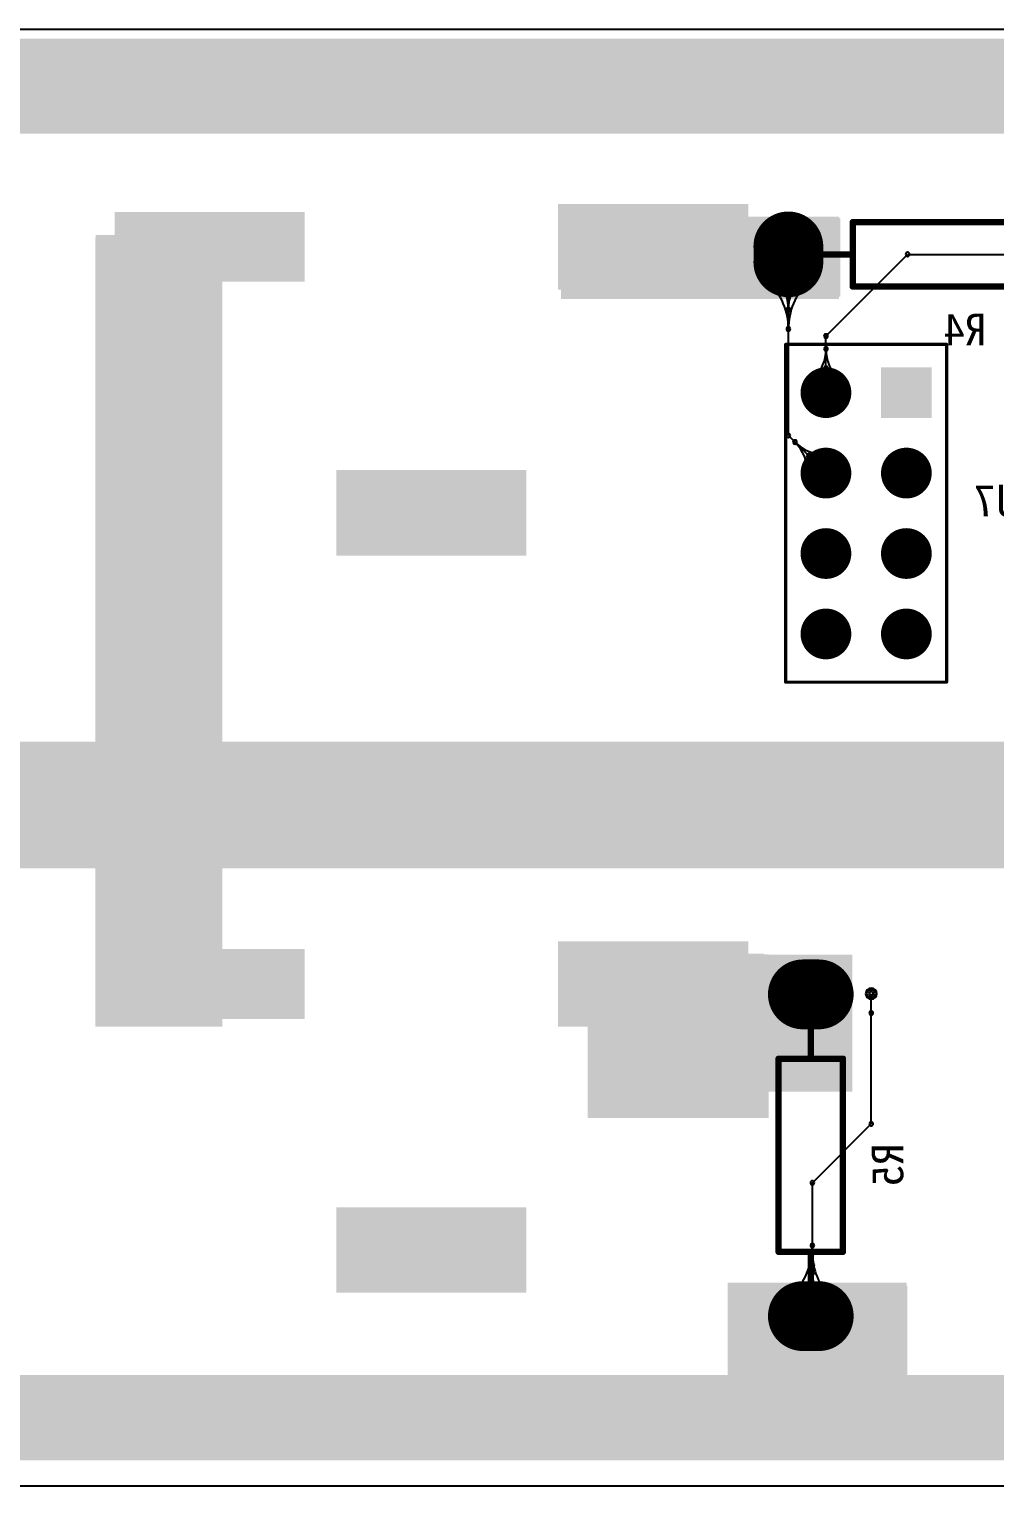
# Model space of a CAD drawing. Header units: inches. Extents: x 32166 to 66782, y 2386 to 7162.
# Drawn here: x 33509.8 to 33631.7, y 3216.8 to 3400.8 of the extents above; entities that cross this region are included whole.
import ezdxf

# ---------------------------------------------------------------- set-up
doc = ezdxf.new("R2010")
doc.units = ezdxf.units.IN
doc.header["$LTSCALE"] = 0.64311
doc.header["$MEASUREMENT"] = 0
for name, color, linetype in [('BOTTOMLAYER', 5, 'CONTINUOUS'), ('BOTTOMOVERLAY', 54, 'CONTINUOUS'), ('BOTTOMPASTE', 16, 'CONTINUOUS'), ('BOTTOMSOLDER', 6, 'CONTINUOUS'), ('KEEPOUTLAYER', 6, 'CONTINUOUS'), ('MULTILAYER', 9, 'CONTINUOUS')]:
    doc.layers.add(name, color=color, linetype=linetype)
doc.styles.get("Standard").update_dxf_attribs({"font": 'txt', "width": 0.8})

msp = doc.modelspace()

# ---------------------------------------------------------------- linework, layer by layer
at = {"layer": 'BOTTOMLAYER'}
for p, q in [((33605.66, 3349.52), (33605.66, 3372.4)), ((33610.4, 3362.08), (33620.71, 3372.4)), ((33620.71, 3372.4), (33643.38, 3372.4)), ((33610.4, 3354.93), (33610.4, 3362.08)), ((33605.66, 3349.52), (33610.4, 3344.77)), ((33616.12, 3276.57), (33616.12, 3279.01)), ((33616.12, 3262.57), (33616.12, 3276.57)), ((33608.69, 3255.13), (33616.12, 3262.57)), ((33608.69, 3241.21), (33608.69, 3255.13))]:
    msp.add_line(p, q, dxfattribs=at)
for points, const_width in [([(33605.66, 3371.4), (33605.66, 3373.4)], 8), ([(33607.49, 3278.93), (33609.49, 3278.93)], 8), ([(33607.49, 3238.29), (33609.49, 3238.29)], 8), ([(33609.29, 3241.21), (33608.09, 3241.21)], 2)]:
    msp.add_lwpolyline(points, dxfattribs=dict(at, const_width=const_width))
for points, const_width in [([(33607.66, 3373.4, 1), (33603.66, 3373.4, 1)], 4), ([(33607.66, 3371.4, 1), (33603.66, 3371.4, 1)], 4), ([(33611.8, 3354.93, 1), (33609, 3354.93, 1)], 2.8), ([(33611.8, 3344.77, 1), (33609, 3344.77, 1)], 2.8), ([(33621.96, 3344.77, 1), (33619.16, 3344.77, 1)], 2.8), ([(33611.8, 3334.61, 1), (33609, 3334.61, 1)], 2.8), ([(33621.96, 3334.61, 1), (33619.16, 3334.61, 1)], 2.8), ([(33611.8, 3324.45, 1), (33609, 3324.45, 1)], 2.8), ([(33621.96, 3324.45, 1), (33619.16, 3324.45, 1)], 2.8), ([(33607.49, 3276.93, 1), (33607.49, 3280.93, 1)], 4), ([(33609.49, 3276.93, 1), (33609.49, 3280.93, 1)], 4), ([(33607.49, 3236.29, 1), (33607.49, 3240.29, 1)], 4), ([(33609.49, 3236.29, 1), (33609.49, 3240.29, 1)], 4), ([(33608.09, 3240.71, 1), (33608.09, 3241.71, 1)], 1), ([(33609.29, 3240.71, 1), (33609.29, 3241.71, 1)], 1)]:
    msp.add_lwpolyline(points, format="xyb", close=True, dxfattribs=dict(at, const_width=const_width))
for centre, radius, start, end in [((33605.66, 3372.4), 0.254, 0, 180), ((33605.66, 3372.4), 0.254, 180, 0), ((33620.71, 3372.4), 0.254, 0, 180), ((33620.71, 3372.4), 0.254, 0, 180), ((33620.71, 3372.4), 0.254, 180, 0), ((33620.71, 3372.4), 0.254, 180, 0), ((33603.19, 3368.93), 0.254, 0, 180), ((33603.9, 3369.65), 0.254, 0, 180), ((33603.9, 3369.65), 0.254, 180, 0), ((33599.68, 3365.42), 5.98, 0.0001, 45.0001), ((33611.63, 3365.42), 5.98, 134.9999, 179.9999), ((33607.41, 3369.65), 0.254, 0, 180), ((33607.41, 3369.65), 0.254, 180, 0), ((33608.12, 3368.93), 0.254, 0, 180), ((33603.19, 3368.93), 0.254, 180, 0), ((33597.23, 3362.97), 8.43, 360, 45), ((33614.09, 3362.97), 8.43, 135, 180), ((33608.12, 3368.93), 0.254, 180, 0), ((33605.66, 3365.42), 0.254, 0, 180), ((33605.66, 3365.42), 0.254, 0, 180), ((33605.66, 3365.42), 0.254, 180, 0), ((33605.66, 3365.42), 0.254, 180, 0), ((33605.66, 3362.97), 0.254, 0, 180), ((33605.66, 3362.97), 0.254, 0, 180), ((33605.66, 3362.97), 0.254, 180, 0), ((33605.66, 3362.97), 0.254, 180, 0), ((33610.4, 3362.08), 0.254, 0, 180), ((33610.4, 3362.08), 0.254, 0, 180), ((33610.4, 3362.08), 0.254, 180, 0), ((33610.4, 3362.08), 0.254, 180, 0), ((33604.87, 3360.47), 5.53, 315, 0), ((33610.4, 3360.47), 0.254, 0, 180), ((33610.4, 3360.47), 0.254, 0, 180), ((33610.4, 3360.47), 0.254, 180, 0), ((33610.4, 3360.47), 0.254, 180, 0), ((33615.93, 3360.47), 5.53, 180, 225), ((33607.32, 3358.01), 3.08, 314.9998, 359.9998), ((33610.4, 3358.01), 0.254, 0, 180), ((33610.4, 3358.01), 0.254, 0, 180), ((33610.4, 3358.01), 0.254, 180, 0), ((33610.4, 3358.01), 0.254, 180, 0), ((33613.48, 3358.01), 3.08, 180.0002, 225.0002), ((33608.78, 3356.55), 0.254, 0, 180), ((33608.78, 3356.55), 0.254, 180, 0), ((33612.02, 3356.55), 0.254, 0, 180), ((33612.02, 3356.55), 0.254, 180, 0), ((33609.5, 3355.84), 0.254, 0, 180), ((33609.5, 3355.84), 0.254, 180, 0), ((33610.4, 3354.93), 0.254, 0, 180), ((33610.4, 3354.93), 0.254, 180, 0), ((33611.3, 3355.84), 0.254, 0, 180), ((33611.3, 3355.84), 0.254, 180, 0), ((33605.66, 3349.52), 0.254, 0, 180), ((33605.66, 3349.52), 0.254, 0, 180), ((33605.66, 3349.52), 0.254, 180, 0), ((33605.66, 3349.52), 0.254, 180, 0), ((33606.49, 3348.69), 0.254, 0, 180), ((33606.49, 3348.69), 0.254, 0, 180), ((33606.49, 3348.69), 0.254, 180, 0), ((33606.49, 3348.69), 0.254, 180, 0), ((33610.4, 3352.6), 5.53, 225, 270), ((33602.57, 3344.77), 5.53, 360, 45), ((33608.22, 3346.95), 0.254, 0, 180), ((33608.22, 3346.95), 0.254, 0, 180), ((33610.4, 3347.07), 0.254, 0, 180), ((33610.4, 3347.07), 0.254, 180, 0), ((33608.22, 3346.95), 0.254, 180, 0), ((33608.22, 3346.95), 0.254, 180, 0), ((33610.4, 3349.13), 3.08, 224.9998, 269.9998), ((33606.04, 3344.77), 3.08, 0.0002, 45.0002), ((33610.4, 3346.05), 0.254, 0, 180), ((33610.4, 3346.05), 0.254, 180, 0), ((33608.11, 3344.77), 0.254, 0, 180), ((33608.11, 3344.77), 0.254, 180, 0), ((33609.12, 3344.77), 0.254, 0, 180), ((33609.12, 3344.77), 0.254, 180, 0), ((33610.4, 3344.77), 0.254, 0, 180), ((33610.4, 3344.77), 0.254, 180, 0), ((33616.12, 3279.01), 0.5, 0, 180), ((33616.12, 3279.01), 0.5, 180, 0), ((33616.12, 3279.01), 0.254, 0, 180), ((33616.12, 3279.01), 0.254, 180, 0), ((33616.12, 3276.57), 0.254, 0, 180), ((33616.12, 3276.57), 0.254, 0, 180), ((33616.12, 3276.57), 0.254, 180, 0), ((33616.12, 3276.57), 0.254, 180, 0), ((33616.12, 3262.57), 0.254, 0, 180), ((33616.12, 3262.57), 0.254, 0, 180), ((33616.12, 3262.57), 0.254, 180, 0), ((33616.12, 3262.57), 0.254, 180, 0), ((33608.69, 3255.13), 0.254, 0, 180), ((33608.69, 3255.13), 0.254, 0, 180), ((33608.69, 3255.13), 0.254, 180, 0), ((33608.69, 3255.13), 0.254, 180, 0), ((33599.57, 3247.2), 9.11, 315, 0), ((33608.69, 3247.2), 0.254, 0, 180), ((33608.69, 3247.2), 0.254, 180, 0), ((33608.69, 3246.23), 0.254, 0, 180), ((33608.69, 3246.23), 0.254, 180, 0), ((33616.44, 3246.23), 7.75, 180, 225), ((33602.03, 3244.75), 6.66, 314.9999, 359.9999), ((33608.69, 3244.75), 0.254, 0, 180), ((33608.69, 3244.75), 0.254, 180, 0), ((33608.69, 3243.78), 0.254, 0, 180), ((33604.48, 3242.29), 4.21, 315, 0), ((33608.69, 3243.78), 0.254, 180, 0), ((33608.69, 3242.29), 0.254, 0, 180), ((33608.69, 3242.29), 0.254, 180, 0), ((33613.98, 3243.78), 5.29, 179.9999, 224.9999), ((33606.02, 3240.75), 0.254, 0, 180), ((33606.02, 3240.75), 0.254, 180, 0), ((33606.74, 3240.04), 0.254, 0, 180), ((33608.69, 3241.21), 0.254, 0, 180), ((33608.69, 3241.21), 0.254, 180, 0), ((33610.24, 3240.04), 0.254, 0, 180), ((33610.96, 3240.75), 0.254, 0, 180), ((33610.96, 3240.75), 0.254, 180, 0), ((33606.74, 3240.04), 0.254, 180, 0), ((33607.46, 3239.32), 0.254, 0, 180), ((33607.46, 3239.32), 0.254, 180, 0), ((33610.24, 3240.04), 0.254, 180, 0)]:
    msp.add_arc(centre, radius, start, end, dxfattribs=at)
for points in [[(33420.08, 3388.17), (33792.8, 3388.17), (33420.08, 3399.57), (33792.8, 3399.57)], [(33600.17, 3378.35), (33576.97, 3378.35), (33600.17, 3368.35), (33576.97, 3368.35)], [(33544.17, 3377.35), (33520.97, 3377.35), (33544.17, 3369.35), (33520.97, 3369.35)], [(33576.93, 3366.77), (33612.04, 3366.77), (33576.93, 3377.17), (33612.04, 3377.17)], [(33518.17, 3274.85), (33534.17, 3274.85), (33518.17, 3374.85), (33534.17, 3374.85)], [(33617.76, 3352.13), (33623.36, 3352.13), (33617.76, 3357.73), (33623.36, 3357.73)], [(33548.97, 3334.75), (33572.17, 3334.75), (33548.97, 3344.75), (33572.17, 3344.75)], [(33340.92, 3294.85), (33673.97, 3294.85), (33340.92, 3310.85), (33673.97, 3310.85)], [(33600.17, 3285.23), (33576.97, 3285.23), (33600.17, 3275.23), (33576.97, 3275.23)], [(33544.17, 3284.23), (33520.97, 3284.23), (33544.17, 3276.23), (33520.97, 3276.23)], [(33580.29, 3263.29), (33603.17, 3263.29), (33580.29, 3283.97), (33603.17, 3283.97)], [(33598.84, 3266.65), (33613.72, 3266.65), (33598.84, 3283.93), (33613.72, 3283.93)], [(33548.97, 3241.63), (33572.17, 3241.63), (33548.97, 3251.63), (33572.17, 3251.63)], [(33598, 3220.49), (33620.6, 3220.49), (33598, 3242.53), (33620.6, 3242.53)], [(33423.08, 3220.09), (33751.76, 3220.09), (33423.08, 3230.81), (33751.76, 3230.81)]]:
    msp.add_solid(points, dxfattribs=at)
at = {"layer": 'BOTTOMOVERLAY'}
for points, const_width in [([(33613.78, 3376.46), (33638.17, 3376.46)], 0.8), ([(33613.78, 3368.33), (33613.78, 3376.46)], 0.8), ([(33609.72, 3372.4), (33613.78, 3372.4)], 0.8), ([(33613.78, 3368.33), (33638.17, 3368.33)], 0.8), ([(33605.32, 3318.36), (33605.32, 3361.03)], 0.4), ([(33605.32, 3361.03), (33625.64, 3361.03)], 0.4), ([(33625.64, 3318.36), (33625.64, 3361.03)], 0.4), ([(33605.32, 3318.36), (33625.64, 3318.36)], 0.4), ([(33608.49, 3270.8), (33608.49, 3274.86)], 0.8), ([(33604.42, 3270.8), (33612.55, 3270.8)], 0.8), ([(33604.42, 3246.41), (33604.42, 3270.8)], 0.8), ([(33612.55, 3246.41), (33612.55, 3270.8)], 0.8), ([(33604.42, 3246.41), (33612.55, 3246.41)], 0.8), ([(33608.49, 3242.35), (33608.49, 3246.41)], 0.8)]:
    msp.add_lwpolyline(points, dxfattribs=dict(at, const_width=const_width))
for points, const_width in [([(33613.98, 3376.46, 1), (33613.58, 3376.46, 1)], 0.4), ([(33613.98, 3376.46, 1), (33613.58, 3376.46, 1)], 0.4), ([(33609.92, 3372.4, 1), (33609.52, 3372.4, 1)], 0.4), ([(33613.98, 3372.4, 1), (33613.58, 3372.4, 1)], 0.4), ([(33613.98, 3368.33, 1), (33613.58, 3368.33, 1)], 0.4), ([(33613.98, 3368.33, 1), (33613.58, 3368.33, 1)], 0.4), ([(33605.42, 3361.03, 1), (33605.22, 3361.03, 1)], 0.2), ([(33605.42, 3361.03, 1), (33605.22, 3361.03, 1)], 0.2), ([(33625.74, 3361.03, 1), (33625.54, 3361.03, 1)], 0.2), ([(33625.74, 3361.03, 1), (33625.54, 3361.03, 1)], 0.2), ([(33605.42, 3318.36, 1), (33605.22, 3318.36, 1)], 0.2), ([(33605.42, 3318.36, 1), (33605.22, 3318.36, 1)], 0.2), ([(33625.74, 3318.36, 1), (33625.54, 3318.36, 1)], 0.2), ([(33625.74, 3318.36, 1), (33625.54, 3318.36, 1)], 0.2), ([(33608.49, 3274.66, 1), (33608.49, 3275.06, 1)], 0.4), ([(33604.42, 3270.6, 1), (33604.42, 3271, 1)], 0.4), ([(33604.42, 3270.6, 1), (33604.42, 3271, 1)], 0.4), ([(33608.49, 3270.6, 1), (33608.49, 3271, 1)], 0.4), ([(33612.55, 3270.6, 1), (33612.55, 3271, 1)], 0.4), ([(33612.55, 3270.6, 1), (33612.55, 3271, 1)], 0.4), ([(33604.42, 3246.21, 1), (33604.42, 3246.61, 1)], 0.4), ([(33604.42, 3246.21, 1), (33604.42, 3246.61, 1)], 0.4), ([(33608.49, 3246.21, 1), (33608.49, 3246.61, 1)], 0.4), ([(33612.55, 3246.21, 1), (33612.55, 3246.61, 1)], 0.4), ([(33612.55, 3246.21, 1), (33612.55, 3246.61, 1)], 0.4), ([(33608.49, 3242.15, 1), (33608.49, 3242.55, 1)], 0.4)]:
    msp.add_lwpolyline(points, format="xyb", close=True, dxfattribs=dict(at, const_width=const_width))
at = {"layer": 'BOTTOMPASTE'}
for points, const_width in [([(33605.66, 3371.4), (33605.66, 3373.4)], 8), ([(33607.49, 3238.29), (33609.49, 3238.29)], 8), ([(33609.29, 3241.21), (33608.09, 3241.21)], 2)]:
    msp.add_lwpolyline(points, dxfattribs=dict(at, const_width=const_width))
for points, const_width in [([(33607.66, 3373.4, 1), (33603.66, 3373.4, 1)], 4), ([(33607.66, 3371.4, 1), (33603.66, 3371.4, 1)], 4), ([(33607.49, 3236.29, 1), (33607.49, 3240.29, 1)], 4), ([(33609.49, 3236.29, 1), (33609.49, 3240.29, 1)], 4), ([(33608.09, 3240.71, 1), (33608.09, 3241.71, 1)], 1), ([(33609.29, 3240.71, 1), (33609.29, 3241.71, 1)], 1)]:
    msp.add_lwpolyline(points, format="xyb", close=True, dxfattribs=dict(at, const_width=const_width))
at = {"layer": 'BOTTOMSOLDER'}
for points, const_width in [([(33605.66, 3371.4), (33605.66, 3373.4)], 8.81), ([(33607.49, 3278.93), (33609.49, 3278.93)], 8.81), ([(33607.49, 3238.29), (33609.49, 3238.29)], 8.81), ([(33609.29, 3241.21), (33608.09, 3241.21)], 2.81)]:
    msp.add_lwpolyline(points, dxfattribs=dict(at, const_width=const_width))
for points, const_width in [([(33607.86, 3373.4, 1), (33603.45, 3373.4, 1)], 4.41), ([(33607.86, 3371.4, 1), (33603.45, 3371.4, 1)], 4.41), ([(33612, 3354.93, 1), (33608.8, 3354.93, 1)], 3.21), ([(33612, 3344.77, 1), (33608.8, 3344.77, 1)], 3.21), ([(33622.16, 3344.77, 1), (33618.96, 3344.77, 1)], 3.21), ([(33612, 3334.61, 1), (33608.8, 3334.61, 1)], 3.21), ([(33622.16, 3334.61, 1), (33618.96, 3334.61, 1)], 3.21), ([(33612, 3324.45, 1), (33608.8, 3324.45, 1)], 3.21), ([(33622.16, 3324.45, 1), (33618.96, 3324.45, 1)], 3.21), ([(33607.49, 3276.72, 1), (33607.49, 3281.13, 1)], 4.41), ([(33609.49, 3276.72, 1), (33609.49, 3281.13, 1)], 4.41), ([(33607.49, 3236.08, 1), (33607.49, 3240.49, 1)], 4.41), ([(33609.49, 3236.08, 1), (33609.49, 3240.49, 1)], 4.41), ([(33608.09, 3240.5, 1), (33608.09, 3241.91, 1)], 1.41), ([(33609.29, 3240.5, 1), (33609.29, 3241.91, 1)], 1.41)]:
    msp.add_lwpolyline(points, format="xyb", close=True, dxfattribs=dict(at, const_width=const_width))
for start, end in [(0, 180), (180, 0)]:
    msp.add_arc((33616.12, 3279.01), 0.703, start, end, dxfattribs=at)
for points in [[(32906.92, 3387.65), (33792.92, 3387.65), (32906.92, 3399.65), (33792.92, 3399.65)], [(33600.58, 3378.76), (33576.57, 3378.76), (33600.58, 3367.95), (33576.57, 3367.95)], [(33544.58, 3377.76), (33520.57, 3377.76), (33544.58, 3368.95), (33520.57, 3368.95)], [(33577.2, 3367.05), (33612.2, 3367.05), (33577.2, 3376.97), (33612.2, 3376.97)], [(33518.12, 3274.85), (33534.12, 3274.85), (33518.12, 3374.45), (33534.12, 3374.45)], [(33617.35, 3351.73), (33623.77, 3351.73), (33617.35, 3358.14), (33623.77, 3358.14)], [(33548.57, 3334.35), (33572.58, 3334.35), (33548.57, 3345.16), (33572.58, 3345.16)], [(33340.92, 3295.25), (33669.32, 3295.25), (33340.92, 3310.45), (33669.32, 3310.45)], [(33544.58, 3284.64), (33520.57, 3284.64), (33544.58, 3275.83), (33520.57, 3275.83)], [(33600.58, 3285.64), (33576.57, 3285.64), (33600.58, 3274.83), (33576.57, 3274.83)], [(33580.52, 3263.65), (33602.52, 3263.65), (33580.52, 3284.05), (33602.52, 3284.05)], [(33600.24, 3266.77), (33613.6, 3266.77), (33600.24, 3283.93), (33613.6, 3283.93)], [(33548.57, 3241.23), (33572.58, 3241.23), (33548.57, 3252.04), (33572.58, 3252.04)], [(33598.12, 3223.13), (33620.68, 3223.13), (33598.12, 3242.09), (33620.68, 3242.09)], [(33006.6, 3220.05), (33751.72, 3220.05), (33006.6, 3230.85), (33751.72, 3230.85)]]:
    msp.add_solid(points, dxfattribs=at)
at = {"layer": 'KEEPOUTLAYER'}
for p, q in [((32676.92, 3400.85), (34016.92, 3400.85)), ((32676.92, 3216.85), (34016.92, 3216.85))]:
    msp.add_line(p, q, dxfattribs=at)
at = {"layer": 'MULTILAYER'}
for points, const_width in [([(33611.8, 3354.93, 1), (33609, 3354.93, 1)], 2.8), ([(33611.8, 3344.77, 1), (33609, 3344.77, 1)], 2.8), ([(33621.96, 3344.77, 1), (33619.16, 3344.77, 1)], 2.8), ([(33611.8, 3334.61, 1), (33609, 3334.61, 1)], 2.8), ([(33621.96, 3334.61, 1), (33619.16, 3334.61, 1)], 2.8), ([(33611.8, 3324.45, 1), (33609, 3324.45, 1)], 2.8), ([(33621.96, 3324.45, 1), (33619.16, 3324.45, 1)], 2.8), ([(33607.49, 3276.93, 1), (33607.49, 3280.93, 1)], 4), ([(33609.49, 3276.93, 1), (33609.49, 3280.93, 1)], 4)]:
    msp.add_lwpolyline(points, format="xyb", close=True, dxfattribs=dict(at, const_width=const_width))
at = {"layer": 'MULTILAYER', "const_width": 8}
msp.add_lwpolyline([(33607.49, 3278.93), (33609.49, 3278.93)], dxfattribs=at)
at = {"layer": 'MULTILAYER'}
for start, end in [(0, 180), (180, 0)]:
    msp.add_arc((33616.12, 3279.01), 0.5, start, end, dxfattribs=at)
for points in [[(33600.17, 3378.35), (33576.97, 3378.35), (33600.17, 3368.35), (33576.97, 3368.35)], [(33544.17, 3377.35), (33520.97, 3377.35), (33544.17, 3369.35), (33520.97, 3369.35)], [(33617.76, 3352.13), (33623.36, 3352.13), (33617.76, 3357.73), (33623.36, 3357.73)], [(33548.97, 3334.75), (33572.17, 3334.75), (33548.97, 3344.75), (33572.17, 3344.75)], [(33600.17, 3285.23), (33576.97, 3285.23), (33600.17, 3275.23), (33576.97, 3275.23)], [(33544.17, 3284.23), (33520.97, 3284.23), (33544.17, 3276.23), (33520.97, 3276.23)], [(33548.97, 3241.63), (33572.17, 3241.63), (33548.97, 3251.63), (33572.17, 3251.63)]]:
    msp.add_solid(points, dxfattribs=at)

# ---------------------------------------------------------------- texts
at = {"layer": 'BOTTOMOVERLAY', "text_generation_flag": 2}
for s, rotation, p in [('R4', 360, (33630.67, 3360.92)), ('J7', 360, (33634.53, 3339.29)), ('R5', 90, (33620.17, 3260.1))]:
    msp.add_text(s, height=4, rotation=rotation, dxfattribs=at).set_placement(p)

doc.saveas('drawing.dxf')
